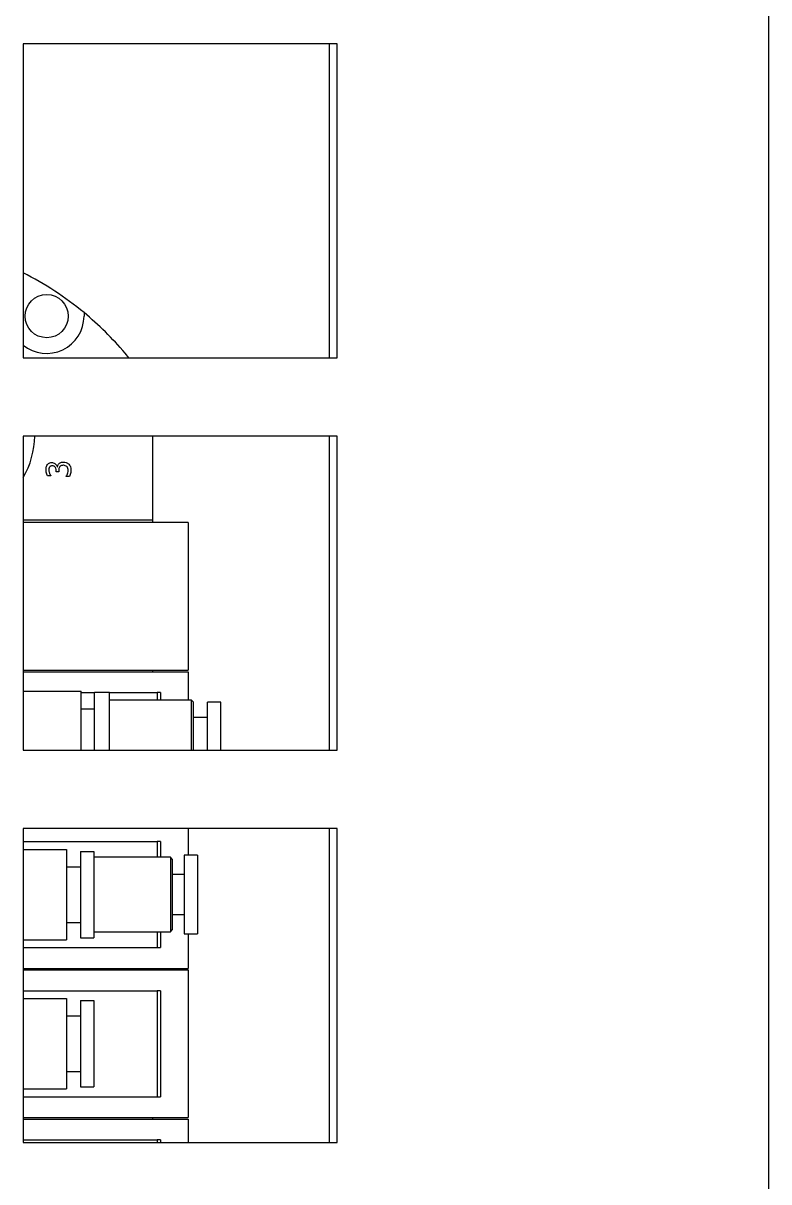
# Model space of a CAD drawing. Header units: inches. Extents: x 16559 to 58559, y 6500 to 36200.
# Drawn here: x 45945.3 to 46040.3, y 30581.8 to 30729.4 of the extents above; entities that cross this region are included whole.
import ezdxf

# ---------------------------------------------------------------- set-up
doc = ezdxf.new("R2010")
doc.units = ezdxf.units.IN
doc.header["$LTSCALE"] = 300
doc.layers.add('MACCHINA', color=40, linetype='Continuous')

# ---------------------------------------------------------------- blocks, each defined once
blk = doc.blocks.new('A$Ccd749461')
at = {"layer": 'MACCHINA'}
for p, q in [((-471.7, -232.8), (-471.7, 1712.8)), ((-471.7, -212.8), (-471.7, 447.8)), ((-526.7, 387.5), (-566.7, 387.5)), ((-566.7, 387.5), (-566.7, 347.5)), ((-527.7, 387.5), (-527.7, 347.5)), ((-526.7, 347.5), (-526.7, 387.5)), ((-558.95, 353.24), (-558.95, 352.8)), ((-566.7, 347.5), (-526.7, 347.5)), ((-553.24, 347.5), (-553.72, 348.09)), ((-526.7, 337.5), (-566.7, 337.5)), ((-566.7, 337.5), (-566.7, 297.5)), ((-550.2, 326.8), (-550.2, 337.5)), ((-527.7, 337.5), (-527.7, 297.5)), ((-526.7, 297.5), (-526.7, 337.5)), ((-563.17, 332.44), (-563.6, 332.44)), ((-563.17, 332.46), (-563.17, 332.44)), ((-562.5, 332.98), (-562.5, 333.11)), ((-562.16, 332.98), (-562.5, 332.98)), ((-562.37, 333.58), (-562.34, 333.58)), ((-562.16, 333.15), (-562.16, 332.98)), ((-561.23, 332.35), (-561.23, 332.38)), ((-560.8, 332.35), (-561.23, 332.35)), ((-553.72, 326.8), (-566.7, 326.8)), ((-548.44, 326.5), (-566.7, 326.5)), ((-550.2, 326.8), (-553.72, 326.8)), ((-550.2, 326.5), (-550.2, 326.8)), ((-545.7, 326.5), (-548.44, 326.5)), ((-545.7, 326.5), (-545.7, 307.7)), ((-566.7, 307.7), (-548.44, 307.7)), ((-566.7, 307.5), (-548.44, 307.5)), ((-550.2, 307.5), (-550.2, 307.7)), ((-548.44, 307.7), (-545.7, 307.7)), ((-548.44, 307.5), (-545.7, 307.5)), ((-545.7, 307.5), (-545.7, 303.85)), ((-566.7, 305), (-559.3, 305)), ((-559.3, 297.5), (-559.3, 305)), ((-559.3, 304.85), (-557.6, 304.85)), ((-557.6, 304.9), (-555.7, 304.9)), ((-557.6, 297.5), (-557.6, 304.9)), ((-555.7, 297.5), (-555.7, 304.9)), ((-555.7, 304.85), (-549.63, 304.85)), ((-549.63, 304.85), (-549.63, 303.85)), ((-549.2, 304.85), (-549.63, 304.85)), ((-549.2, 304.85), (-549.2, 303.85)), ((-559.3, 302.75), (-557.6, 302.75)), ((-545.25, 303.85), (-555.7, 303.85)), ((-545, 303.6), (-545.25, 303.85)), ((-545.25, 300.93), (-545.25, 303.85)), ((-545, 300.8), (-545, 303.6)), ((-541.5, 303.6), (-543.2, 303.6)), ((-543.2, 300.8), (-543.2, 303.6)), ((-541.5, 300.8), (-541.5, 303.6)), ((-543.2, 301.65), (-545, 301.65)), ((-545.25, 297.5), (-545.25, 300.93)), ((-545, 297.5), (-545, 300.8)), ((-543.2, 297.5), (-543.2, 300.8)), ((-541.5, 297.5), (-541.5, 300.8)), ((-566.7, 297.5), (-526.7, 297.5)), ((-526.7, 287.5), (-566.7, 287.5)), ((-566.7, 287.5), (-566.7, 247.5)), ((-545.7, 287.5), (-545.7, 284.1)), ((-527.7, 287.5), (-527.7, 247.5)), ((-526.7, 247.5), (-526.7, 287.5)), ((-566.7, 285.85), (-549.63, 285.85)), ((-549.63, 285.85), (-549.63, 283.85)), ((-549.2, 285.85), (-549.63, 285.85)), ((-549.2, 285.85), (-549.2, 283.85)), ((-566.7, 284.85), (-561.2, 284.85)), ((-561.2, 284.85), (-561.2, 273.35)), ((-559.4, 284.6), (-557.7, 284.6)), ((-559.4, 284.6), (-559.4, 273.6)), ((-557.7, 284.6), (-557.7, 273.6)), ((-547.95, 283.85), (-557.7, 283.85)), ((-547.7, 283.6), (-547.95, 283.85)), ((-547.95, 283.85), (-547.95, 274.97)), ((-547.7, 283.6), (-547.7, 275.19)), ((-544.5, 284.1), (-546.2, 284.1)), ((-546.2, 284.1), (-546.2, 274.76)), ((-544.5, 284.1), (-544.5, 274.76)), ((-561.2, 282.65), (-559.4, 282.65)), ((-546.2, 281.65), (-547.7, 281.65)), ((-547.7, 276.55), (-546.2, 276.55)), ((-561.2, 275.55), (-559.4, 275.55)), ((-547.95, 274.97), (-547.95, 274.35)), ((-547.95, 274.35), (-547.7, 274.6)), ((-547.7, 275.19), (-547.7, 274.6)), ((-546.2, 274.76), (-546.2, 274.1)), ((-544.5, 274.76), (-544.5, 274.1)), ((-566.7, 273.35), (-561.2, 273.35)), ((-559.4, 273.6), (-557.7, 273.6)), ((-557.7, 274.35), (-547.95, 274.35)), ((-549.63, 274.35), (-549.63, 272.35)), ((-549.2, 274.35), (-549.2, 272.35)), ((-546.2, 274.1), (-544.5, 274.1)), ((-545.7, 274.1), (-545.7, 269.7)), ((-566.7, 272.35), (-549.63, 272.35)), ((-549.63, 272.35), (-549.2, 272.35)), ((-566.7, 269.7), (-548.44, 269.7)), ((-566.7, 269.5), (-548.44, 269.5)), ((-550.2, 269.5), (-550.2, 269.7)), ((-548.44, 269.7), (-545.7, 269.7)), ((-548.44, 269.5), (-545.7, 269.5)), ((-545.7, 269.5), (-545.7, 250.7)), ((-566.7, 266.85), (-549.63, 266.85)), ((-566.7, 265.85), (-561.2, 265.85)), ((-561.2, 265.85), (-561.2, 254.35)), ((-549.63, 266.85), (-549.63, 253.35)), ((-549.2, 266.85), (-549.63, 266.85)), ((-549.2, 266.85), (-549.2, 253.35)), ((-559.4, 265.6), (-559.4, 254.6)), ((-559.4, 265.6), (-557.7, 265.6)), ((-557.7, 265.6), (-557.7, 254.6)), ((-561.2, 263.65), (-559.4, 263.65)), ((-561.2, 256.55), (-559.4, 256.55)), ((-566.7, 254.35), (-561.2, 254.35)), ((-559.4, 254.6), (-557.7, 254.6)), ((-566.7, 253.35), (-549.63, 253.35)), ((-549.63, 253.35), (-549.2, 253.35)), ((-566.7, 250.7), (-548.44, 250.7)), ((-566.7, 250.5), (-548.44, 250.5)), ((-550.2, 250.5), (-550.2, 250.7)), ((-548.44, 250.7), (-545.7, 250.7)), ((-548.44, 250.5), (-545.7, 250.5)), ((-545.7, 250.5), (-545.7, 247.5)), ((-566.7, 247.85), (-549.63, 247.85)), ((-566.7, 247.5), (-526.7, 247.5)), ((-549.63, 247.85), (-549.63, 247.5)), ((-549.2, 247.85), (-549.63, 247.85)), ((-549.2, 247.85), (-549.2, 247.5))]:
    blk.add_line(p, q, dxfattribs=at)
blk.add_circle((-563.7, 352.8), 2.75, dxfattribs=at)
for centre, radius, start, end in [((-585.55, 321.01), 41.79, 50.4696, 63.1887), ((-585.55, 321.01), 41.79, 40.3968, 50.4696), ((-563.7, 352.8), 4.75, 230.8333, 0), ((-576.2, 337.8), 11, 329.7274, 358.4372)]:
    blk.add_arc(centre, radius, start, end, dxfattribs=at)
for points, knots in [([(-563.79, 333.23), (-563.79, 333.31), (-563.78, 333.45), (-563.74, 333.67), (-563.66, 333.8), (-563.62, 333.88)], [0, 0, 0, 0, 0.353468, 0.599243, 1, 1, 1, 1]), ([(-563.62, 333.88), (-563.58, 333.92), (-563.49, 334.03), (-563.29, 334.13), (-563.13, 334.14), (-563.05, 334.15)], [0, 0, 0, 0, 0.286005, 0.631618, 1, 1, 1, 1]), ([(-563.01, 333.73), (-563.07, 333.73), (-563.17, 333.72), (-563.28, 333.65), (-563.33, 333.59), (-563.34, 333.57)], [0, 0, 0, 0, 0.4525223, 0.7821213, 1, 1, 1, 1]), ([(-563.05, 334.15), (-562.99, 334.14), (-562.85, 334.13), (-562.65, 334.03), (-562.48, 333.86), (-562.4, 333.7), (-562.38, 333.6), (-562.37, 333.58)], [0, 0, 0, 0, 0.202843, 0.447748, 0.678085, 0.955369, 1, 1, 1, 1]), ([(-562.5, 333.11), (-562.51, 333.22), (-562.52, 333.38), (-562.63, 333.57), (-562.74, 333.67), (-562.87, 333.72), (-562.97, 333.73), (-563.01, 333.73)], [0, 0, 0, 0, 0.349598, 0.536571, 0.691874, 0.8472, 1, 1, 1, 1]), ([(-562.34, 333.58), (-562.33, 333.64), (-562.3, 333.73), (-562.25, 333.87), (-562.18, 333.95), (-562.15, 333.99)], [0, 0, 0, 0, 0.354237, 0.625155, 1, 1, 1, 1]), ([(-562.15, 333.99), (-562.1, 334.04), (-562, 334.12), (-561.8, 334.2), (-561.66, 334.2), (-561.58, 334.21)], [0, 0, 0, 0, 0.301396, 0.626402, 1, 1, 1, 1]), ([(-561.61, 333.79), (-561.66, 333.79), (-561.76, 333.79), (-561.91, 333.74), (-562.01, 333.67), (-562.04, 333.62), (-562.05, 333.61)], [0, 0, 0, 0, 0.278176, 0.640521, 0.910846, 1, 1, 1, 1]), ([(-561.14, 333.62), (-561.2, 333.67), (-561.32, 333.76), (-561.5, 333.79), (-561.59, 333.79), (-561.61, 333.79)], [0, 0, 0, 0, 0.44914, 0.895314, 1, 1, 1, 1]), ([(-561.58, 334.21), (-561.46, 334.2), (-561.22, 334.17), (-561, 334.04), (-560.9, 333.95), (-560.89, 333.94)], [0, 0, 0, 0, 0.487839, 0.945618, 1, 1, 1, 1]), ([(-560.89, 333.94), (-560.83, 333.86), (-560.71, 333.72), (-560.63, 333.45), (-560.62, 333.27), (-560.61, 333.19)], [0, 0, 0, 0, 0.345311, 0.693806, 1, 1, 1, 1]), ([(-563.6, 332.44), (-563.64, 332.51), (-563.7, 332.66), (-563.77, 332.93), (-563.78, 333.12), (-563.79, 333.23)], [0, 0, 0, 0, 0.294361, 0.587363, 1, 1, 1, 1]), ([(-563.34, 333.57), (-563.37, 333.52), (-563.41, 333.44), (-563.43, 333.32), (-563.44, 333.24), (-563.44, 333.2)], [0, 0, 0, 0, 0.409878, 0.70203, 1, 1, 1, 1]), ([(-563.44, 333.2), (-563.44, 333.15), (-563.43, 333.05), (-563.39, 332.9), (-563.36, 332.81), (-563.34, 332.76)], [0, 0, 0, 0, 0.334178, 0.665139, 1, 1, 1, 1]), ([(-563.34, 332.76), (-563.32, 332.71), (-563.28, 332.63), (-563.22, 332.53), (-563.19, 332.49), (-563.17, 332.46)], [0, 0, 0, 0, 0.496768, 0.748199, 1, 1, 1, 1]), ([(-562.05, 333.61), (-562.08, 333.56), (-562.13, 333.47), (-562.16, 333.31), (-562.16, 333.2), (-562.16, 333.15)], [0, 0, 0, 0, 0.333511, 0.662622, 1, 1, 1, 1]), ([(-561.23, 332.38), (-561.19, 332.45), (-561.11, 332.59), (-561, 332.85), (-560.98, 333.04), (-560.97, 333.16)], [0, 0, 0, 0, 0.289368, 0.577607, 1, 1, 1, 1]), ([(-560.97, 333.16), (-560.97, 333.21), (-560.97, 333.3), (-561.01, 333.43), (-561.06, 333.54), (-561.11, 333.6), (-561.14, 333.62)], [0, 0, 0, 0, 0.267011, 0.533912, 0.802445, 1, 1, 1, 1]), ([(-560.61, 333.19), (-560.62, 333.08), (-560.63, 332.89), (-560.69, 332.61), (-560.77, 332.44), (-560.8, 332.35)], [0, 0, 0, 0, 0.36139, 0.677712, 1, 1, 1, 1])]:
    blk.add_open_spline(points, degree=3, knots=knots, dxfattribs=at)

msp = doc.modelspace()

# ---------------------------------------------------------------- block references
at = {"layer": 'MACCHINA'}
msp.add_blockref('A$Ccd749461', (46511.967, 30339.28), dxfattribs=at)

doc.saveas('drawing.dxf')
